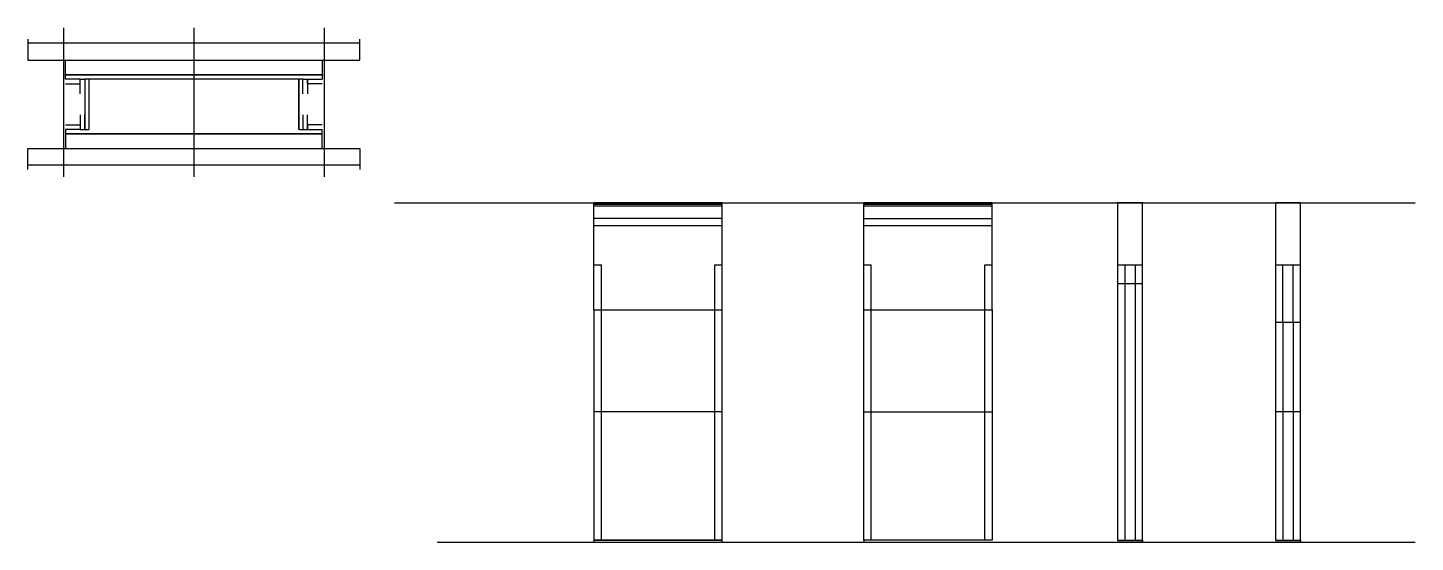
# Model space of a CAD drawing. Header units: metres. Extents: x 1897 to 3217, y 7387 to 7876.
import ezdxf

# ---------------------------------------------------------------- set-up
doc = ezdxf.new("R2010")
doc.units = ezdxf.units.M
for name, color, linetype in [('CHAPA', 7, 'Continuous'), ('COTA', 7, 'Continuous'), ('Hachura', 7, 'Continuous'), ('Madeira', 7, 'Continuous'), ('Nível', 7, 'Continuous'), ('Painéis', 7, 'Continuous'), ('Perfil Metálico', 7, 'Continuous'), ('SARR_2.2x7', 7, 'Continuous'), ('SARR_EDITAR', 7, 'Continuous'), ('SARRAFO', 7, 'Continuous')]:
    doc.layers.add(name, color=color, linetype=linetype)

msp = doc.modelspace()

# ---------------------------------------------------------------- linework, layer by layer
at = {"layer": 'CHAPA', "color": 7, "lineweight": 25}
for points in [[(1932.9, 7827.3), (1932.9, 7831.3), (2176.9, 7831.3), (2176.9, 7827.3)], [(1932.9, 7827.3), (1932.9, 7831.3), (2176.9, 7831.3), (2176.9, 7827.3)], [(1954.9, 7827.3), (1951.3, 7827.3), (1951.3, 7779.3), (1954.9, 7779.3)], [(1954.9, 7827.3), (1951.3, 7827.3), (1951.3, 7779.3), (1954.9, 7779.3)], [(2158.5, 7827.3), (2154.9, 7827.3), (2154.9, 7779.3), (2158.5, 7779.3)], [(2158.5, 7827.3), (2154.9, 7827.3), (2154.9, 7779.3), (2158.5, 7779.3)], [(1932.9, 7779.3), (1932.9, 7775.3), (2176.9, 7775.3), (2176.9, 7779.3)], [(1932.9, 7779.3), (1932.9, 7775.3), (2176.9, 7775.3), (2176.9, 7779.3)]]:
    msp.add_lwpolyline(points, dxfattribs=at)
at = {"layer": 'COTA', "color": 7, "lineweight": 25}
for p, q in [((2435.5, 7694.6), (2435.5, 7709.6)), ((2557.5, 7694.6), (2557.5, 7709.6)), ((2692.2, 7694.6), (2692.2, 7709.6)), ((2814.2, 7694.6), (2814.2, 7709.6))]:
    msp.add_line(p, q, dxfattribs=at)
for points in [[(2957.4, 7650.6), (2957.4, 7709.6), (2933.4, 7709.6), (2933.4, 7650.6)], [(3107.6, 7650.6), (3107.6, 7709.6), (3083.6, 7709.6), (3083.6, 7650.6)]]:
    msp.add_lwpolyline(points, dxfattribs=at)
at = {"layer": 'Hachura', "color": 7, "lineweight": 25}
for p, q in [((1930.9, 7876.1), (1930.9, 7734.3)), ((2054.9, 7876.1), (2054.9, 7734.3)), ((2178.9, 7876.1), (2178.9, 7734.3))]:
    msp.add_line(p, q, dxfattribs=at)
at = {"layer": 'Madeira', "color": 7, "lineweight": 25}
for points in [[(2176.9, 7845.3), (2176.9, 7831.3), (1932.9, 7831.3), (1932.9, 7845.3)], [(2176.9, 7845.3), (2176.9, 7831.3), (1932.9, 7831.3), (1932.9, 7845.3)], [(2176.9, 7761.3), (2176.9, 7775.3), (1932.9, 7775.3), (1932.9, 7761.3)]]:
    msp.add_lwpolyline(points, dxfattribs=at)
at = {"layer": 'Nível', "color": 7, "lineweight": 25}
for p, q in [((2245.8, 7709.6), (3216.7, 7709.6)), ((2286.3, 7386.6), (3216.7, 7386.6))]:
    msp.add_line(p, q, dxfattribs=at)
at = {"layer": 'Painéis', "color": 7, "lineweight": 25}
for p, q in [((2435.5, 7607.6), (2435.5, 7694.6)), ((2557.5, 7694.6), (2435.5, 7694.6)), ((2557.5, 7607.6), (2557.5, 7694.6)), ((2692.2, 7694.6), (2814.2, 7694.6)), ((2692.2, 7607.6), (2692.2, 7694.6)), ((2814.2, 7607.6), (2814.2, 7694.6)), ((2933.4, 7650.6), (2933.4, 7388.6)), ((2933.4, 7650.6), (2957.4, 7650.6)), ((2957.4, 7388.6), (2957.4, 7650.6)), ((3083.6, 7650.6), (3083.6, 7388.6)), ((3083.6, 7650.6), (3107.6, 7650.6)), ((3107.6, 7388.6), (3107.6, 7650.6)), ((2957.4, 7632.6), (2933.4, 7632.6)), ((2435.5, 7607.6), (2435.5, 7386.6)), ((2435.5, 7607.6), (2557.5, 7607.6)), ((2557.5, 7386.6), (2557.5, 7607.6)), ((2692.2, 7388.6), (2692.2, 7607.6)), ((2692.2, 7607.6), (2814.2, 7607.6)), ((2814.2, 7607.6), (2814.2, 7388.6)), ((3107.6, 7595.6), (3083.6, 7595.6)), ((2557.5, 7510.6), (2435.5, 7510.6)), ((2692.2, 7510.6), (2814.2, 7510.6)), ((3107.6, 7510.6), (3083.6, 7510.6)), ((2435.5, 7388.6), (2557.5, 7388.6)), ((2814.2, 7388.6), (2692.2, 7388.6)), ((2692.2, 7386.6), (2814.2, 7386.6)), ((2933.4, 7388.6), (2957.4, 7388.6)), ((3083.6, 7388.6), (3107.6, 7388.6))]:
    msp.add_line(p, q, dxfattribs=at)
for points in [[(2154.9, 7779.3), (2154.9, 7827.3), (1954.9, 7827.3), (1954.9, 7779.3)], [(2435.5, 7706.6), (2557.5, 7706.6), (2557.5, 7709.6), (2435.5, 7709.6)], [(2692.2, 7706.6), (2814.2, 7706.6), (2814.2, 7709.6), (2692.2, 7709.6)], [(2557.5, 7388.6), (2435.5, 7388.6), (2435.5, 7386.6), (2557.5, 7386.6)], [(2814.2, 7388.6), (2692.2, 7388.6), (2692.2, 7386.6), (2814.2, 7386.6)], [(2933.4, 7388.6), (2957.4, 7388.6), (2957.4, 7386.6), (2933.4, 7386.6)], [(3083.6, 7388.6), (3107.6, 7388.6), (3107.6, 7386.6), (3083.6, 7386.6)]]:
    msp.add_lwpolyline(points, dxfattribs=at)
at = {"layer": 'Perfil Metálico', "color": 7, "lineweight": 25}
for points in [[(1896.9, 7865.3), (1896.9, 7845.3), (2212.9, 7845.3), (2212.9, 7865.3)], [(2212.9, 7849.3), (2212.9, 7861.3), (1896.9, 7861.3), (1896.9, 7849.3)], [(1896.9, 7741.3), (1896.9, 7761.3), (2212.9, 7761.3), (2212.9, 7741.3)], [(2212.9, 7757.3), (2212.9, 7745.3), (1896.9, 7745.3), (1896.9, 7757.3)]]:
    msp.add_lwpolyline(points, dxfattribs=at)
at = {"layer": 'SARR_2.2x7', "color": 7, "lineweight": 25}
for p, q in [((2557.5, 7687.6), (2435.5, 7687.6)), ((2814.2, 7687.6), (2692.2, 7687.6)), ((2435.5, 7650.6), (2442.5, 7650.6)), ((2442.5, 7607.6), (2442.5, 7650.6)), ((2550.5, 7607.6), (2550.5, 7650.6)), ((2550.5, 7650.6), (2557.5, 7650.6)), ((2692.2, 7650.6), (2699.2, 7650.6)), ((2699.2, 7607.6), (2699.2, 7650.6)), ((2807.2, 7607.6), (2807.2, 7650.6)), ((2807.2, 7650.6), (2814.2, 7650.6)), ((2940.4, 7650.6), (2940.4, 7632.6)), ((2950.4, 7650.6), (2950.4, 7632.6)), ((3090.6, 7595.6), (3090.6, 7650.6)), ((3100.6, 7595.6), (3100.6, 7650.6)), ((2940.4, 7632.6), (2940.4, 7388.6)), ((2950.4, 7632.6), (2950.4, 7388.6)), ((2442.5, 7510.6), (2442.5, 7607.6)), ((2550.5, 7510.6), (2550.5, 7607.6)), ((2699.2, 7510.6), (2699.2, 7607.6)), ((2807.2, 7510.6), (2807.2, 7607.6)), ((3090.6, 7595.6), (3090.6, 7388.6)), ((3100.6, 7595.6), (3100.6, 7388.6)), ((2442.5, 7388.6), (2442.5, 7510.6)), ((2550.5, 7388.6), (2550.5, 7510.6)), ((2699.2, 7388.6), (2699.2, 7510.6)), ((2807.2, 7388.6), (2807.2, 7510.6)), ((2442.5, 7388.6), (2442.5, 7388.6)), ((2550.5, 7388.6), (2550.5, 7388.6))]:
    msp.add_line(p, q, dxfattribs=at)
at = {"layer": 'SARR_EDITAR', "color": 7, "lineweight": 25}
for p, q in [((2557.5, 7708.1), (2435.5, 7708.1)), ((2814.2, 7708.1), (2692.2, 7708.1))]:
    msp.add_line(p, q, dxfattribs=at)
at = {"layer": 'SARRAFO', "color": 7, "lineweight": 25}
for points in [[(1932.9, 7822.9), (1946.9, 7822.9), (1946.9, 7827.3), (1932.9, 7827.3)], [(1946.9, 7813.3), (1946.9, 7827.3), (1951.3, 7827.3), (1951.3, 7813.3)], [(2158.5, 7813.3), (2158.5, 7827.3), (2162.9, 7827.3), (2162.9, 7813.3)], [(2176.9, 7822.9), (2162.9, 7822.9), (2162.9, 7827.3), (2176.9, 7827.3)], [(1946.9, 7793.3), (1946.9, 7779.3), (1951.3, 7779.3), (1951.3, 7793.3)], [(2158.5, 7793.3), (2158.5, 7779.3), (2162.9, 7779.3), (2162.9, 7793.3)], [(1932.9, 7783.7), (1946.9, 7783.7), (1946.9, 7779.3), (1932.9, 7779.3)], [(2176.9, 7783.7), (2162.9, 7783.7), (2162.9, 7779.3), (2176.9, 7779.3)]]:
    msp.add_lwpolyline(points, dxfattribs=at)

doc.saveas('drawing.dxf')
